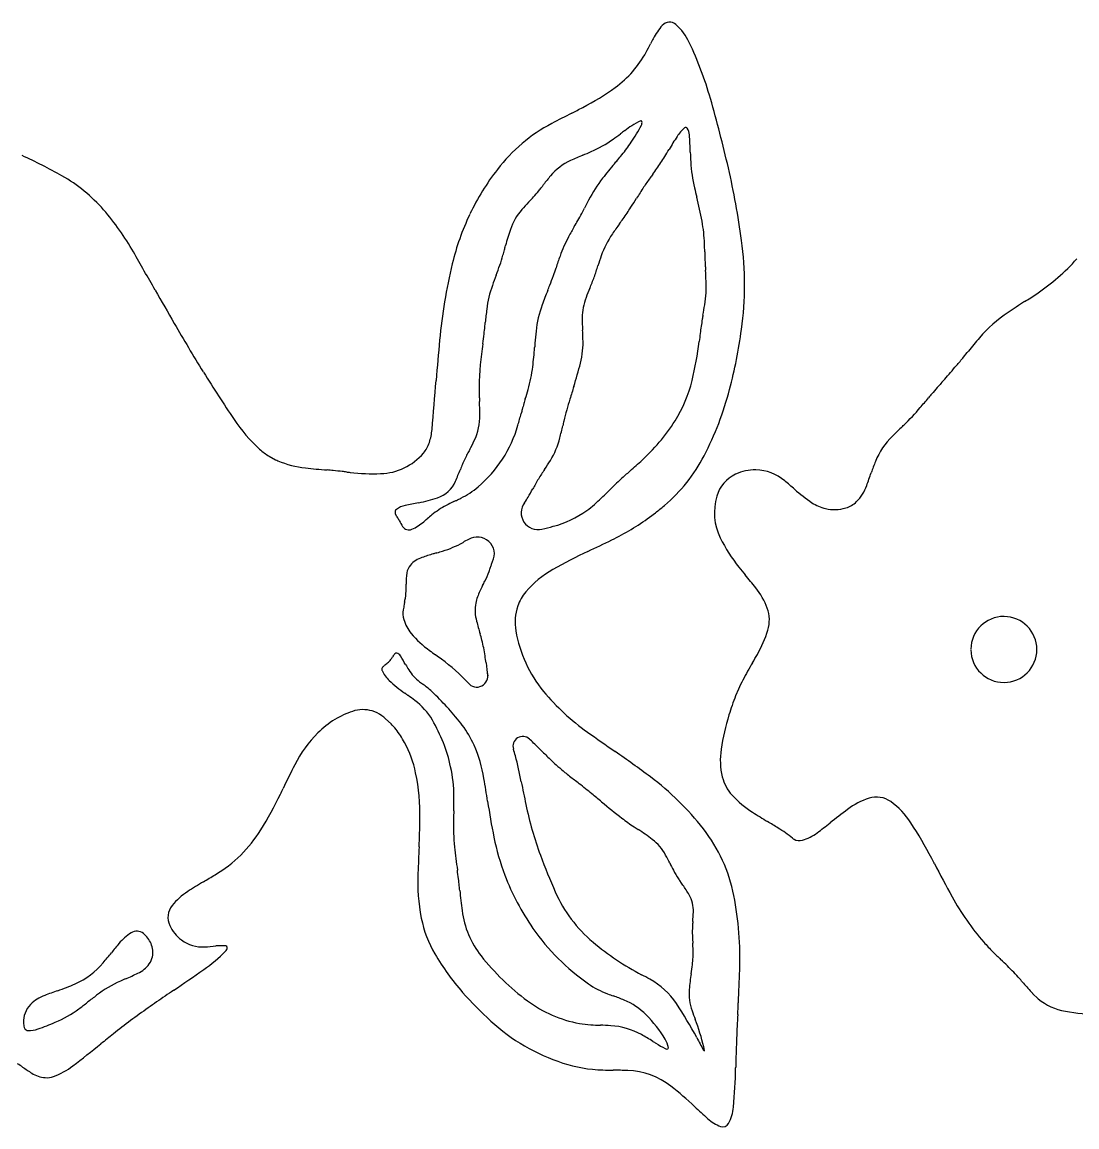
# Model space of a CAD drawing. Extents: x 28 to 914, y -268 to -42.
# Drawn here: x 259.6 to 422.6, y -242 to -71.2 of the extents above; entities that cross this region are included whole.
import ezdxf

# ---------------------------------------------------------------- set-up
doc = ezdxf.new("R2010")
doc.units = 0
doc.header["$MEASUREMENT"] = 0
doc.layers.add('cut', color=10, linetype='CONTINUOUS')

msp = doc.modelspace()

# ---------------------------------------------------------------- linework, layer by layer
at = {"layer": 'cut', "linetype": 'Continuous'}
for p, q in [((297.740085, -138.343355), (298.751222, -138.889791)), ((356.53458, -147.763539), (357.454732, -147.073809)), ((370.295326, -174.341049), (369.842732, -175.398177)), ((370.295326, -174.341049), (370.295326, -174.341049)), ((315.740145, -178.909283), (316.580682, -179.693472)), ((415.747639, -221.38225), (416.613687, -222.206889))]:
    msp.add_line(p, q, dxfattribs=at)
at = {"layer": 'cut'}
for p, q in [((332.125634, -155.03608), (332.274212, -154.600858)), ((361.69613, -204.638581), (361.380587, -204.196095))]:
    msp.add_line(p, q, dxfattribs=at)
for centre, radius, start, end in [((366.90224, -78.95924), 11.074019, 139.265931, 152.186403), ((359.628675, -72.695459), 1.475076, 48.270161, 139.265912), ((354.854418, -78.048345), 8.647727, 25.297968, 48.270128), ((271.675807, -30.422797), 95.802888, 331.687152, 332.569044), ((471.438693, -134.106845), 129.265086, 152.186373, 152.569108), ((310.772715, -98.883728), 57.40539, 16.003934, 25.297941), ((341.649841, -68.120153), 16.320461, 305.975727, 331.687084), ((328.116802, -49.476937), 39.357662, 297.373958, 305.975743), ((164.140233, -140.940886), 209.950103, 12.988078, 16.003954), ((430.063999, -254.237047), 189.36556, 116.857334, 117.913632), ((248.863368, 103.588265), 211.723734, 296.857431, 297.374009), ((353.525245, -109.763642), 25.870161, 117.913615, 142.435931), ((357.429015, -92.491142), 6.389571, 110.384093, 124.826172), ((355.247577, -86.620444), 0.126682, 9.656809, 110.383943), ((354.475559, -86.75181), 0.909797, 332.007378, 9.656914), ((286.650968, 0.938221), 110.790652, 305.441186, 306.187633), ((6942.900989, -9097.770185), 11162.725171, 126.18381, 126.187706), ((364.290984, -103.907548), 19.670171, 126.092132, 126.184722), ((387.961791, -136.379211), 59.853699, 124.826197, 126.091275), ((329.607078, -73.533132), 29.073156, 325.990678, 332.007415), ((365.573218, -91.969058), 5.680152, 129.39668, 147.374072), ((362.139272, -87.788011), 0.269686, 34.226652, 129.39668), ((360.69806, -88.768438), 2.012766, 3.528663, 34.226652), ((264.938914, -94.673403), 97.953803, 1.948528, 3.528663), ((339.84075, -73.793239), 19.063099, 293.74672, 305.441171), ((331.551338, -74.844996), 26.727706, 320.815657, 325.990649), ((420.734901, -127.281608), 71.176621, 147.374072, 149.262742), ((222.114108, -172.751597), 89.152512, 60.720416, 65.160742), ((367.624924, -143.002546), 55.498214, 112.660419, 114.802302), ((318.073224, -24.31506), 73.117843, 292.660391, 293.746711), ((307.054025, -54.87664), 58.332352, 319.828128, 320.815672), ((333.456378, -76.587091), 29.746467, 324.511744, 328.751152), ((234.330932, -16.43902), 145.693199, 328.751152, 329.262742), ((438.306913, -88.77519), 75.514499, 181.948528, 183.082988), ((348.134839, -100.826569), 9.036656, 114.802349, 139.853345), ((401.355009, -135.751932), 65.897527, 139.6829, 142.210229), ((-1904.419039, 1820.865027), 2958.1633, 319.682974, 319.696954), ((325.878727, -70.768653), 33.696494, 319.696699, 319.827792), ((293.317504, -47.968721), 79.042922, 323.714691, 324.511744), ((385.510834, -91.618802), 22.641896, 183.082988, 193.369852), ((248.80191, -121.4138), 123.065659, 7.680022, 12.988099), ((253.933386, -116.002935), 24.091947, 40.837702, 60.720413), ((363.710753, -117.5974), 38.719765, 142.435894, 154.410047), ((365.113077, -115.147204), 31.24794, 139.853364, 142.947377), ((366.821947, -108.975256), 22.19944, 142.210146, 152.514375), ((382.615901, -114.289196), 32.186898, 143.850515, 146.986779), ((591.159664, -266.637987), 290.451598, 143.714691, 143.850515), ((325.800382, -86.582226), 17.334277, 317.712657, 321.810702), ((308.618986, -73.066955), 39.194353, 321.810654, 322.793156), ((318.470714, -80.546601), 26.824969, 322.793024, 322.929617), ((-951.413862, 878.82321), 1618.364246, 322.929755, 322.947402), ((458.918124, -163.865474), 123.180506, 146.986779, 147.9245), ((468.813595, -71.8196), 108.265249, 193.369852, 194.157394), ((290.367623, -54.355293), 65.230577, 316.718985, 317.712717), ((1135.125116, -508.68444), 888.257862, 152.514327, 152.606688), ((229.41334, -20.034113), 147.669833, 327.283936, 327.9245), ((304.393078, -113.294316), 61.305558, 10.612821, 14.157394), ((240.881728, -127.283734), 41.343097, 29.775291, 40.837612), ((343.455122, -106.137084), 8.900388, 138.228295, 161.238345), ((380.307243, -139.053896), 58.312891, 136.718956, 138.228334), ((249.546181, -49.775122), 109.162717, 332.133454, 332.606717), ((316.641042, -76.067845), 43.995096, 324.482459, 327.283936), ((363.710753, -117.5974), 38.719765, 154.558022, 166.532175), ((200.11775, -19.027086), 167.296474, 329.936974, 330.305958), ((311.229998, -82.389035), 39.387645, 330.305902, 332.133599), ((433.648166, -161.308628), 100.765387, 144.225086, 145.308704), ((179.857977, 21.561764), 212.046123, 324.225086, 324.482459), ((341.44827, -106.351043), 23.605475, 2.064108, 10.612821), ((367.635331, -114.350611), 34.437509, 161.238397, 165.593727), ((401.30203, -135.476194), 65.158918, 149.936937, 151.522401), ((362.411125, -111.997771), 14.126616, 145.308704, 160.773212), ((-186.422682, 27.971326), 537.607782, 345.521372, 345.593793), ((361.973283, -114.142307), 20.416488, 151.522461, 160.725172), ((268.281169, -108.988065), 96.820081, 1.317682, 2.064108), ((320.043103, -111.806881), 51.179634, 352.229686, 7.679994), ((-2473.002061, -1679.98452), 3168.009845, 29.652429, 29.775271), ((311.754358, -101.094901), 22.9793, 340.445374, 344.399536), ((291.288226, -95.380474), 44.228235, 344.399534, 345.518168), ((457.7544, -147.637061), 121.885306, 160.725209, 161.625435), ((399.218045, -124.834595), 53.107809, 160.773212, 162.528813), ((547.926811, -102.555669), 182.89953, 181.317682, 181.614236), ((408.708739, -128.373824), 84.990167, 166.532119, 174.611829), ((252.711422, -80.123324), 85.636106, 339.335217, 340.445372), ((246.325411, -77.408254), 100.902267, 340.911775, 341.625449), ((83.404659, -25.433595), 277.97927, 342.341405, 342.528813), ((405.003938, -106.583405), 39.919915, 181.614236, 183.416501), ((508.689012, -100.393409), 143.789596, 183.416501, 183.667192), ((397.790185, -85.53995), 33.330746, 303.897961, 318.078419), ((455.256227, -156.516513), 130.836335, 159.335167, 160.08253), ((307.7253, -98.655687), 35.929967, 338.347241, 340.911693), ((325.428215, -102.480496), 23.987879, 337.88323, 342.341405), ((288.359822, -114.514774), 76.991664, 2.419386, 3.667192), ((1339.19082, 490.259093), 1218.648553, 209.652433, 209.931349), ((347.751354, -117.56323), 16.491873, 160.082479, 173.083595), ((412.9835, -141.819196), 77.830929, 158.031707, 159.789736), ((197.532585, -54.90993), 154.4885, 338.03167, 338.347255), ((398.146533, -133.494992), 55.061977, 157.422402, 159.053398), ((242.667988, -68.846832), 113.321403, 337.422402, 337.88323), ((347.454392, -112.017947), 17.84437, 350.631095, 2.419386), ((354.995807, -116.977105), 8.857802, 159.053398, 179.755709), ((354.828342, -21.600972), 110.362641, 302.735297, 303.897933), ((410.406964, -125.163557), 79.606771, 173.083622, 174.590479), ((355.678399, -120.723344), 16.766131, 159.789815, 174.093783), ((17.555952, -57.587546), 352.202935, 350.365759, 350.631095), ((423.921411, -134.115311), 21.62371, 123.614126, 139.322673), ((522.241594, -282.020544), 199.226684, 122.735349, 123.614033), ((502.129703, 8.317862), 252.761052, 209.931326, 211.90303), ((257.049257, -110.641453), 74.436981, 354.07931, 354.590616), ((376.66302, -117.069488), 30.525212, 179.755709, 183.332331), ((419.979167, -126.358699), 56.053309, 170.536413, 172.806301), ((569.832113, -151.337591), 207.973849, 170.365759, 170.536413), ((149.238393, -96.214581), 183.19912, 352.240791, 352.722992), ((284.557579, -113.494157), 46.781137, 352.722964, 354.079254), ((415.317139, -126.892978), 76.723147, 174.093761, 175.476864), ((265.474795, -123.543514), 80.851331, 2.40731, 3.332331), ((1159.794901, -219.736508), 801.738723, 172.806301, 172.897347), ((292.39369, -108.033883), 79.085288, 345.368323, 352.229619), ((760.635507, -161.567325), 438.478863, 174.611838, 175.427268), ((598.225556, -157.392679), 269.936878, 172.240765, 172.585685), ((1520.554042, -214.206369), 1185.403551, 175.482632, 175.516093), ((333.123235, -120.699558), 13.143137, 345.751106, 2.40731), ((309.001373, -113.724566), 55.634102, 346.613757, 352.897347), ((464.304393, -168.822215), 74.871757, 139.322758, 141.361976), ((370.863771, -127.805719), 40.658075, 172.585763, 181.990739), ((266.048734, -115.82928), 72.953163, 353.175136, 355.51616), ((249.719085, 2.712019), 199.847823, 321.019175, 321.362032), ((316.873461, -121.912144), 21.765722, 343.670894, 353.175166), ((281.064128, -107.479299), 66.854643, 342.529486, 345.751106), ((250.38149, 7.287012), 202.26672, 318.623896, 319.407699), ((357.661367, -84.638006), 60.989756, 319.407731, 321.01909), ((502.129703, 8.317862), 252.761052, 211.925698, 213.897402), ((-693.297242, -45.28306), 1020.09663, 355.00007, 355.427267), ((179.883149, -81.777658), 164.514181, 343.158158, 343.67084), ((762.323442, -258.947528), 437.677964, 162.529486, 162.795652), ((343.10314, -121.840101), 20.579966, 327.627992, 346.613757), ((321.282655, -115.57596), 49.228042, 332.551809, 345.368331), ((484.394549, -200.270946), 110.525912, 138.976022, 139.647068), ((615.360228, -314.214495), 284.120674, 138.623912, 138.975937), ((498.934338, -123.354205), 168.805982, 181.990711, 182.216227), ((414.972474, -152.942709), 81.110442, 163.15814, 163.713679), ((393.881989, -144.865208), 51.978755, 162.795652, 166.685751), ((-128.913684, 317.968748), 692.417481, 319.598425, 319.760687), ((709.45042, -391.48989), 405.847482, 139.647073, 139.760748), ((192.268112, -135.222045), 138.089798, 1.372121, 2.216198), ((473.144162, -167.902496), 141.163055, 164.882846, 165.154199), ((380.688236, -142.926218), 45.392952, 163.713633, 164.882916), ((368.741842, -105.592859), 38.915027, 314.210149, 319.598397), ((313.492682, -118.428523), 25.497831, 213.897433, 227.520511), ((321.578241, -132.124734), 8.74258, 334.308587, 1.372141), ((235.723428, -104.970161), 104.45674, 344.118303, 345.154204), ((495.792592, -168.982616), 156.704208, 166.685751, 166.957163), ((335.102197, -116.76803), 30.053139, 311.893538, 327.627992), ((313.747368, -133.386804), 9.205382, 342.069321, 355.000074), ((317.568262, -128.256027), 19.363799, 310.082035, 344.11835), ((229.573533, -107.311419), 116.564752, 346.000735, 346.957163), ((773.437262, -526.939018), 545.301828, 133.888317, 134.082894), ((314.187533, -49.513256), 117.152451, 313.888357, 314.21013), ((317.958354, -134.749406), 4.779425, 319.586437, 342.069322), ((298.612706, -121.076446), 34.227486, 331.672698, 334.308646), ((330.738795, -132.533373), 12.302787, 328.330229, 346.000735), ((401.860887, -143.272781), 11.196236, 134.082967, 158.274214), ((302.909692, -129.986136), 9.826899, 227.520501, 238.2599), ((314.699391, -131.974476), 9.059738, 271.749268, 319.586417), ((344.435659, -146.605577), 18.221226, 151.794179, 157.33887), ((647.351693, -309.066844), 361.95337, 151.672783, 151.79425), ((342.367259, -126.527699), 25.46881, 310.30117, 332.551826), ((302.909692, -129.986136), 9.826899, 244.96498, 247.022613), ((304.943291, -125.190003), 15.036353, 247.022631, 264.020161), ((375.969735, -159.771462), 52.393415, 157.338844, 158.276198), ((304.527227, -116.363876), 43.100498, 326.163367, 328.330229), ((-296.623104, 587.461089), 976.105731, 311.744569, 311.893538), ((432.92451, -155.65062), 44.635129, 158.274304, 160.684305), ((323.822664, 55.048212), 196.260648, 264.02025, 264.992439), ((295.183525, -271.80268), 131.842545, 84.568253, 84.99247), ((300.499238, -215.900414), 75.688115, 83.516186, 84.568358), ((253.408722, -630.255879), 492.710857, 83.434684, 83.516273), ((345.57679, 170.579639), 313.411019, 263.434779, 263.531036), ((313.971951, -108.155604), 32.889716, 263.530869, 271.749289), ((262.969433, -114.748808), 69.245838, 336.653619, 338.276208), ((358.717641, -153.668677), 22.682943, 146.301861, 150.946), ((638.120024, -339.993792), 358.51436, 146.163367, 146.301861), ((444.50737, -243.063911), 137.018771, 131.744569, 132.497616), ((372.168037, -146.065639), 5.463113, 115.132294, 163.506345), ((372.849338, -147.517919), 7.06726, 88.993341, 115.132335), ((372.848897, -147.5429), 7.092245, 49.694739, 88.99332), ((-134.257408, 43.14806), 556.377553, 340.467731, 340.684309), ((322.246486, -140.33445), 4.682736, 288.92292, 336.653678), ((321.230059, -132.607348), 13.676731, 296.747947, 310.08211), ((267.040178, -104.436279), 81.372848, 330.377793, 331.400547), ((431.3384, -194.012541), 105.757622, 150.946, 151.400547), ((449.396616, -243.50713), 140.703832, 134.41446, 134.894039), ((380.237718, -172.920035), 41.883333, 132.497616, 134.41446), ((300.206164, -233.184296), 119.392803, 48.733312, 49.694729), ((396.789601, -123.116647), 27.042328, 228.733358, 235.948638), ((383.773188, -140.624595), 6.715759, 315.233725, 340.467682), ((317.092958, -125.30187), 20.574159, 280.542237, 288.922935), ((-2.112126, 547.538237), 766.774281, 295.360224, 295.392997), ((312.756241, -115.79412), 32.504641, 295.401986, 296.747963), ((330.272598, -140.389716), 8.633666, 323.501144, 330.377793), ((311.850643, -105.451468), 54.176286, 311.883607, 314.894039), ((375.446765, -147.036446), 8.882547, 163.506359, 206.229356), ((317.76072, -147.006702), 0.560908, 127.485089, 199.782913), ((319.448712, -149.207727), 3.334684, 101.906533, 127.485037), ((337.280417, -233.777447), 89.763887, 100.542221, 101.906532), ((330.872811, -157.004501), 12.476732, 117.616043, 129.658604), ((341.061117, -176.479606), 34.455842, 115.3603, 117.616076), ((339.302991, -147.071576), 2.6, 143.501144, 283.46436), ((337.703596, -133.990266), 15.679704, 284.576803, 305.666451), ((338.750934, -135.449594), 13.883442, 305.666451, 311.883607), ((333.482268, -116.051335), 39.205522, 307.694879, 310.301192), ((385.089157, -140.429771), 6.146284, 235.948638, 257.292874), ((385.134386, -140.229223), 6.351869, 257.292811, 285.921041), ((385.828769, -142.663478), 3.820512, 285.921033, 315.233777), ((318.266537, -146.824766), 1.098451, 199.782989, 214.619939), ((313.761088, -149.93517), 4.376372, 30.521317, 34.619821), ((299.608063, -158.279084), 20.805888, 28.72399, 30.521436), ((337.982653, -137.248744), 22.953503, 208.72394, 211.363325), ((316.261772, -142.016169), 8.398744, 295.01263, 309.818542), ((276.853843, -94.748489), 69.939125, 309.81858, 310.390849), ((370.890477, -205.277076), 75.179644, 129.658535, 130.390773), ((333.482268, -116.051335), 39.205522, 296.037404, 306.014244), ((319.339362, -148.612283), 1.11999, 211.363374, 295.0126), ((318.382761, -59.69314), 92.447911, 283.46436, 284.576803), ((319.138403, -135.618935), 18.205085, 287.236883, 298.086704), ((329.371803, -153.786785), 2.68353, 107.462201, 128.276047), ((329.955333, -153.424935), 2.6, 333.110052, 122.286403), ((207.208425, 142.418822), 326.871831, 295.324739, 296.037496), ((389.367788, -140.177569), 24.401537, 206.229402, 218.850119), ((336.269671, -197.726267), 46.208021, 106.545717, 108.811014), ((333.69051, -189.04461), 37.151352, 106.400882, 106.545717), ((625.104304, -1179.127452), 1069.229855, 106.373885, 106.400882), ((307.084146, -96.766478), 58.884545, 286.373885, 287.236883), ((384.645861, -232.533661), 87.945488, 115.324798, 119.306912), ((321.259323, -156.663701), 2.24542, 138.130875, 172.607813), ((322.731491, -157.983171), 4.222357, 108.811014, 138.130875), ((-298.411662, 57.565037), 665.414546, 341.327791, 341.367204), ((331.846259, -158.037236), 12.921084, 172.607813, 180.381093), ((318.861518, -151.431757), 13.715255, 333.051851, 339.88029), ((304.952652, -146.333016), 28.529225, 339.873893, 341.321395), ((349.064308, -169.145989), 15.254059, 119.306932, 139.813196), ((495.570087, -54.635634), 160.769976, 218.850128, 219.403834), ((206.736378, -291.918507), 213.032209, 38.71602, 39.403797), ((310.453224, -158.802049), 8.474089, 350.109985, 359.925306), ((232.198883, -158.700033), 86.728496, 359.925306, 0.381093), ((349.066574, -167.707181), 20.586605, 152.940319, 158.232383), ((-25.950019, 23.865623), 400.528087, 332.940319, 333.051851), ((364.202374, -165.692153), 11.218849, 20.172373, 38.716029), ((291.23228, -155.450909), 27.984979, 348.787969, 350.109985), ((334.494871, -161.888467), 4.8961, 158.232383, 169.900606), ((342.550117, -163.643646), 6.727016, 139.813167, 161.296443), ((322.027072, -162.622076), 3.599759, 171.211978, 195.103457), ((340.34661, -165.454169), 22.136917, 169.015351, 171.211978), ((339.216082, -165.234731), 20.98529, 168.831635, 169.015351), ((683.054633, -233.11933), 371.461063, 168.787969, 168.831635), ((335.95015, -162.147676), 6.374284, 169.900606, 195.426745), ((343.652252, -164.016781), 7.890602, 161.296402, 189.621566), ((369.762932, -163.649319), 5.294916, 342.914503, 20.172469), ((323.950402, -162.102997), 5.591904, 195.103457, 220.588729), ((505.092559, -115.473138), 181.838431, 195.426745, 196.057069), ((411.299584, -168.211566), 5.1, 180.561723, 179.438277), ((355.496212, -162.008951), 19.903543, 189.621532, 219.577489), ((356.74316, -159.64754), 18.915808, 330.476182, 342.914557), ((332.626053, -154.670025), 17.016264, 220.588729, 233.638811), ((261.594485, -185.557638), 71.544973, 15.222342, 16.057069), ((312.412466, -171.729417), 18.879169, 7.719619, 15.222342), ((319.733917, -171.155111), 3.430384, 138.052245, 147.941314), ((317.399499, -169.057041), 0.291689, 73.928897, 138.052471), ((317.21455, -169.699015), 0.959773, 31.383212, 73.928692), ((387.608123, -79.988302), 109.75454, 233.638811, 234.243194), ((234.569416, -292.51923), 152.142847, 53.812612, 54.243194), ((273.268802, -112.374356), 114.846629, 329.729343, 330.476249), ((318.131889, -173.758113), 4.00331, 128.423112, 135.698148), ((319.194646, -175.097916), 5.713433, 128.084539, 128.422814), ((398.189639, -275.899737), 133.780666, 128.0147, 128.084601), ((310.166424, -163.294721), 9.145805, 308.014698, 310.127478), ((314.275032, -168.169111), 2.770828, 310.127577, 324.770982), ((308.857021, -164.342986), 9.40363, 324.770839, 327.941385), ((252.141398, -209.393513), 77.184232, 30.214747, 31.383113), ((340.369497, -158.013091), 24.914471, 210.214819, 212.344327), ((307.177207, -193.226727), 29.135167, 42.935972, 53.765354), ((216.001458, -184.798315), 116.171915, 7.173809, 7.719619), ((543.614059, -142.012862), 214.224656, 187.585257, 188.125119), ((505.684748, -248.027565), 154.261091, 149.729368, 150.287886), ((315.583483, -171.271068), 0.442443, 135.698034, 195.297087), ((315.64639, -171.253862), 0.507661, 195.297072, 206.106035), ((319.998926, -169.121006), 5.354685, 206.106062, 226.479999), ((325.437096, -167.469144), 7.239813, 212.344306, 232.282517), ((329.840187, -172.324966), 1.7, 218.378421, 14.974388), ((399.772964, -187.586937), 32.316941, 150.287782, 155.803052), ((330.810918, -157.735476), 21.055942, 226.480055, 234.992583), ((386.481305, -88.537148), 107.022855, 232.282454, 232.664044), ((296.679743, -206.26515), 41.045383, 52.19119, 52.663994), ((311.552096, -187.097898), 16.784913, 45.99326, 52.191152), ((-4872.140724, -7586.288669), 9048.349128, 54.988971, 54.992638), ((313.832642, -182.984498), 9.365093, 54.874384, 54.988288), ((292.468639, -213.354459), 46.496685, 53.303331, 54.875044), ((291.823169, -207.522996), 45.182363, 37.633624, 45.993265), ((367.183509, -152.348119), 35.066808, 219.577479, 234.724102), ((399.772964, -187.586937), 32.316941, 157.841926, 163.329104), ((312.254519, -182.600557), 5.089623, 73.652421, 108.69793), ((314.144221, -184.270919), 10.224338, 30.173082, 53.303372), ((315.053841, -190.873884), 13.823628, 121.105986, 135.110639), ((315.055498, -190.87664), 13.826844, 108.697979, 121.105962), ((312.365562, -182.221979), 4.695095, 53.301874, 73.652392), ((308.115039, -187.924851), 11.807739, 49.776427, 53.301783), ((301.143023, -191.829598), 25.263114, 12.556587, 30.173035), ((407.411443, -189.874364), 40.290566, 163.3291, 171.101615), ((308.115039, -187.924851), 11.807739, 32.803931, 44.196176), ((316.027817, -188.860257), 14.618286, 23.539887, 37.633586), ((666.692942, 271.041018), 553.684453, 234.724058, 235.268596), ((318.945066, -194.750083), 19.316037, 135.110694, 153.142876), ((303.801165, -190.705369), 16.940067, 28.615839, 32.803924), ((303.835481, -190.686653), 16.900979, 11.657756, 28.615854), ((336.933353, -183.152488), 1.5, 45.902136, 198.078521), ((229.76856, -298.404456), 158.876014, 46.845249, 47.167301), ((303.162975, -220.123548), 51.56972, 45.727574, 46.845249), ((309.309501, -191.786997), 21.946422, 9.52306, 23.539815), ((319.794131, -188.747338), 16.52929, 14.325975, 18.078521), ((232.544883, -292.558303), 152.731515, 45.28501, 45.727574), ((428.077917, -95.070225), 125.179817, 225.28501, 226.137694), ((247.901238, -333.063121), 181.385817, 53.150288, 55.268567), ((378.38276, -185.329435), 10.908245, 171.101601, 193.720442), ((457.232559, -264.77726), 174.32325, 153.142877, 154.495041), ((263.281504, -203.179515), 74.855654, 11.19518, 14.325975), ((364.847381, -160.86305), 33.928535, 226.137694, 230.944364), ((288.374723, -193.876513), 32.687373, 358.949034, 11.657718), ((305.12194, -190.943331), 21.186688, 0.070123, 12.556485), ((415.864496, -97.987094), 114.898479, 230.944364, 231.870223), ((137.464562, -220.614826), 196.192588, 8.481815, 9.522986), ((780.926846, -100.728228), 452.830775, 191.19518, 191.64965), ((144.766748, -443.361059), 324.165485, 51.700683, 51.870223), ((257.765405, -300.276436), 141.841855, 50.693655, 51.700683), ((330.699983, -222.583759), 43.323072, 37.948016, 53.150314), ((373.96437, -186.408195), 6.36007, 193.72042, 222.658832), ((245.90857, -164.817094), 59.44752, 328.240903, 334.340317), ((-12.823644, -40.521964), 346.486957, 334.340335, 334.495034), ((251.313243, -191.009134), 74.995425, 358.35743, 0.070083), ((-24.41589, -644.956724), 587.297559, 50.501889, 50.693655), ((381.169812, -179.76879), 16.158034, 222.658815, 237.406983), ((393.841793, -201.799358), 11.111688, 107.724613, 127.087243), ((391.617544, -194.840184), 3.805705, 54.779954, 107.724635), ((442.003386, -175.199938), 111.713902, 188.48185, 191.377883), ((390.120737, -181.302187), 53.804989, 191.64965, 200.362858), ((440.71027, -80.675661), 143.972201, 230.501889, 232.102597), ((486.070514, -323.804398), 164.054053, 127.087168, 128.281201), ((387.015622, -201.358951), 11.78518, 32.701542, 54.77987), ((167.152715, -191.652696), 153.929777, 357.363107, 358.949029), ((358.077442, -195.351675), 31.848616, 178.425911, 186.136388), ((1428.24838, -224.760122), 1102.423552, 178.357375, 178.4259), ((369.931861, -171.603033), 28.744729, 232.102597, 236.681724), ((427.558414, -107.213753), 102.275022, 237.406899, 238.92911), ((278.728597, -185.133971), 20.847913, 300.803889, 328.240952), ((394.407764, -134.36792), 73.303943, 236.681724, 237.274617), ((336.128865, -225.058234), 34.497556, 52.833822, 57.274617), ((345.635218, -210.936882), 24.383405, 11.080876, 37.948014), ((254.974775, -393.637533), 232.125478, 58.455579, 58.929071), ((365.345151, -213.842467), 21.156556, 51.088017, 58.455548), ((316.588228, -109.057879), 109.515523, 306.963217, 308.281234), ((335.472902, -234.450659), 73.036409, 27.689131, 32.701483), ((368.706721, -189.949682), 36.947894, 191.377904, 200.833215), ((352.528758, -203.425668), 7.351204, 27.813173, 52.833822), ((379.821107, -195.909895), 1.889711, 231.087986, 239.718378), ((379.702944, -196.112255), 1.655378, 239.718397, 286.212399), ((378.193136, -190.919658), 7.06302, 286.212407, 306.96328), ((2129.931611, -282.045521), 1810.929469, 177.3632, 177.490855), ((473.910924, -182.898033), 148.34964, 186.136466, 187.526903), ((435.294504, -164.53554), 101.989941, 200.362858, 203.797373), ((321.304898, -219.897317), 42.653395, 25.971367, 27.813173), ((404.859738, -179.196575), 50.287241, 205.971367, 207.41136), ((-308.393801, -572.33228), 800.17348, 27.623804, 27.689121), ((710.042052, -39.368199), 349.288263, 207.623777, 208.573736), ((-119.778575, 483.26313), 799.026975, 300.651775, 300.803953), ((350.164628, -204.054573), 29.454489, 177.490888, 191.142284), ((180.727795, -221.636521), 147.381687, 7.010608, 7.526956), ((369.854303, -189.512966), 38.175764, 200.833256, 214.845216), ((371.217985, -196.643267), 12.390609, 207.41136, 214.544451), ((322.451627, -262.967381), 68.39883, 120.651803, 123.043929), ((245.267477, -213.699793), 82.355828, 6.230616, 7.010523), ((171.249911, -221.780703), 156.813207, 5.975997, 6.230619), ((395.884236, -179.662431), 42.336773, 214.544451, 215.414558), ((346.911373, -215.151769), 18.141559, 29.843403, 35.415983), ((290.697127, -214.151717), 10.163812, 123.043936, 141.370819), ((485.748652, -188.85891), 159.403969, 185.975942, 187.106722), ((361.565204, -197.049998), 21.409549, 203.797373, 229.99134), ((358.294395, -208.621195), 5.018238, 357.677108, 29.843403), ((319.674248, -216.021203), 50.83756, 358.000012, 11.080854), ((437.265475, -187.928628), 38.680371, 208.573763, 221.287701), ((285.05983, -209.64682), 2.947635, 141.370801, 204.74466), ((338.692806, -206.314034), 17.762276, 191.142327, 210.283532), ((341.560439, -206.835668), 14.099445, 187.106776, 218.389566), ((324.189686, -207.237761), 39.150994, 355.561275, 357.677108), ((277.285737, -213.374433), 1.622716, 50.793145, 122.876947), ((287.692767, -208.433318), 5.846763, 204.744649, 233.260059), ((366.590669, -191.785034), 34.199133, 214.845268, 235.235349), ((377.319482, -211.846198), 14.172165, 176.497378, 182.326391), ((406.812905, -213.651448), 43.720785, 175.561275, 176.497378), ((280.918886, -218.995369), 8.3156, 122.877003, 140.089907), ((275.698884, -215.31963), 4.133073, 23.258252, 50.79313), ((287.460135, -208.744965), 5.457866, 233.260054, 273.614042), ((375.319865, -180.662861), 42.80415, 229.99134, 242.141032), ((406.037895, -210.679498), 42.914268, 182.326391, 183.224191), ((394.835008, -211.310581), 31.693619, 183.224191, 183.36196), ((1456.706274, -148.931271), 1095.395534, 183.36196, 183.385394), ((431.563751, -192.935533), 31.092305, 221.287719, 225.101432), ((178.21961, -138.670491), 122.037818, 320.289207, 321.228623), ((346.019049, -273.446972), 93.186138, 140.08994, 141.228512), ((276.34865, -215.040355), 3.425831, 348.907898, 23.258204), ((274.19227, -198.334919), 23.575472, 304.756932, 315.47351), ((285.231324, -173.458173), 40.814977, 273.614142, 275.996415), ((290.363834, -222.32006), 8.315733, 85.313518, 95.996479), ((290.344358, -214.222217), 0.91943, 315.473502, 356.003853), ((291.023783, -214.269682), 0.238349, 356.003851, 85.313518), ((349.508166, -215.131967), 13.771569, 352.430629, 2.060939), ((319.112479, -216.225777), 44.18693, 2.060939, 3.385394), ((486.894004, -137.409121), 109.479927, 225.101398, 225.974123), ((263.060137, -209.133471), 11.752068, 293.575626, 320.289266), ((275.577702, -214.179573), 4.501061, 294.90041, 324.162201), ((276.929168, -215.155637), 2.833979, 324.162199, 348.937109), ((355.94071, -196.241785), 37.735769, 210.283581, 221.43896), ((360.240246, -192.035763), 37.931617, 218.389578, 233.515207), ((-99.428664, -744.015893), 734.170502, 45.861156, 45.974144), ((247.266819, -153.190076), 71.741115, 293.249611, 294.900389), ((-104.743256, 347.756567), 688.261897, 304.288975, 304.756967), ((306.673227, -310.538628), 104.097435, 61.360462, 62.141032), ((397.840779, -223.687908), 35.288344, 171.269901, 175.233366), ((294.657402, -207.843154), 69.104498, 351.269901, 352.430629), ((66.132533, -207.167039), 304.533829, 357.064427, 357.999947), ((386.946387, -242.796141), 35.756634, 41.423103, 45.861137), ((252.125604, -184.076351), 39.091112, 289.353685, 293.575677), ((282.487536, -236.580232), 18.775191, 114.278969, 127.402757), ((295.225886, -264.819922), 49.754953, 113.249609, 114.279092), ((355.079569, -208.369149), 14.011554, 235.235374, 249.00826), ((350.996683, -229.376969), 11.621581, 33.528525, 61.360462), ((297.592511, -321.636419), 154.919988, 41.094735, 41.423154), ((490.338578, -153.524283), 100.83915, 221.094827, 222.267317), ((265.147228, -227.38706), 6.072873, 110.164061, 134.776321), ((315.5328, -364.596371), 152.24093, 109.353697, 110.164085), ((502.566246, -524.40321), 381.096465, 127.402695, 127.669464), ((411.519538, -412.174633), 230.443735, 124.297424, 125.090853), ((8403.655369, -12130.210886), 14414.470271, 124.289054, 124.295472), ((371.898216, -182.154), 59.022095, 221.439, 227.481388), ((364.763436, -183.130942), 41.043839, 249.008258, 250.325359), ((338.226225, -257.350104), 37.776892, 67.630807, 70.325418), ((370.42937, -221.402182), 7.781801, 175.233366, 200.061294), ((422.330124, -215.33632), 8.937694, 222.267403, 222.866768), ((263.375419, -225.601356), 3.557312, 134.776394, 160.940271), ((222.621335, -161.797633), 76.999549, 306.41518, 307.669487), ((343.855987, -315.872695), 112.747434, 125.08903, 128.497649), ((349.239384, -206.910856), 19.430607, 233.515162, 259.507332), ((348.632751, -232.063421), 10.432567, 44.971847, 67.630859), ((304.27305, -260.336131), 67.67127, 28.338662, 33.528525), ((-36448.138554, 1698.4024), 36868.493983, 357.010144, 357.012894), ((262.863133, -217.255907), 107.544707, 357.013107, 357.064674), ((422.330124, -215.33632), 8.937694, 230.238932, 260.166268), ((264.017516, -225.823195), 4.236651, 160.940298, 181.117085), ((257.591367, -209.20353), 18.090957, 293.088099, 306.415181), ((342.05646, -238.633239), 19.728271, 31.033838, 44.971818), ((795.178332, -66.291417), 459.966531, 200.061294, 200.234919), ((259.818136, -263.636147), 110.608163, 19.939357, 20.234919), ((803.19652, -247.244408), 433.617302, 177.010114, 177.494836), ((425.570238, -196.643731), 27.90902, 260.166251, 270.949374), ((262.677106, -225.849328), 2.895986, 181.117169, 196.1036), ((260.642722, -226.436661), 0.778517, 196.103618, 209.115927), ((260.479858, -226.527368), 0.592097, 209.116002, 268.678025), ((260.568654, -222.67983), 4.440659, 268.677936, 289.224214), ((248.129026, -187.006538), 42.220655, 289.224171, 293.088062), ((352.44576, -203.368717), 30.239074, 227.481482, 252.070634), ((348.302467, -211.969619), 14.285814, 259.507333, 266.660335), ((350.59711, -172.647355), 53.674973, 266.660312, 268.229963), ((347.407094, -275.874972), 49.601922, 86.359421, 88.229972), ((349.8447, -237.563269), 11.212751, 60.997749, 86.359396), ((329.893086, -238.214913), 36.064634, 12.8296, 19.939357), ((470.132798, -474.637285), 315.60706, 128.497704, 128.946215), ((333.744632, -266.605882), 44.41946, 58.342789, 60.997757), ((712.691656, 347.986421), 677.608617, 238.342728, 238.38971), ((355.62964, -230.466733), 3.88772, 10.263838, 31.033804), ((887.586174, 54.253528), 595.066126, 208.338662, 208.548799), ((559.567649, -236.585336), 189.755368, 177.494838, 178.653578), ((138.731547, -64.604707), 211.605899, 307.454305, 308.946266), ((376.506594, -198.25198), 36.206414, 238.392023, 240.992223), ((359.176006, -229.507182), 0.467962, 240.99229, 294.988225), ((359.312411, -229.799861), 0.145059, 294.988195, 10.263815), ((365.042948, -230.040814), 0.192444, 208.548799, 267.754769), ((365.036256, -230.211486), 0.021642, 267.754769, 12.8296), ((230.257819, -277.419597), 53.446309, 56.635611, 57.673575), ((350.002116, -210.921055), 22.301241, 252.070706, 268.237458), ((706.954344, -240.049707), 337.182773, 178.65354, 178.786696), ((385.843583, -41.142992), 229.455731, 236.635472, 237.054189), ((263.471231, -229.970629), 4.442689, 237.054211, 265.583385), ((260.613546, -223.706996), 11.184443, 289.867727, 307.454329), ((352.478679, -130.44128), 102.819111, 268.23743, 269.132386), ((348.297284, -406.542859), 173.314129, 88.385891, 89.132338), ((352.861639, -244.565141), 11.272114, 51.699888, 88.385836), ((281.545095, -231.040027), 88.321872, 354.861072, 358.786824), ((263.366578, -231.325579), 3.083704, 265.583399, 289.867791), ((323.621886, -281.588934), 58.449697, 46.970216, 51.699884), ((489.905944, -103.456695), 185.233463, 226.970249, 227.830828), ((362.849835, -238.35197), 6.689004, 332.088628, 354.861109), ((369.755803, -236.107193), 6.258015, 227.830852, 249.017401), ((367.874162, -241.013492), 1.00327, 249.017357, 332.088675)]:
    msp.add_arc(centre, radius, start, end, dxfattribs=at)

doc.saveas('drawing.dxf')
